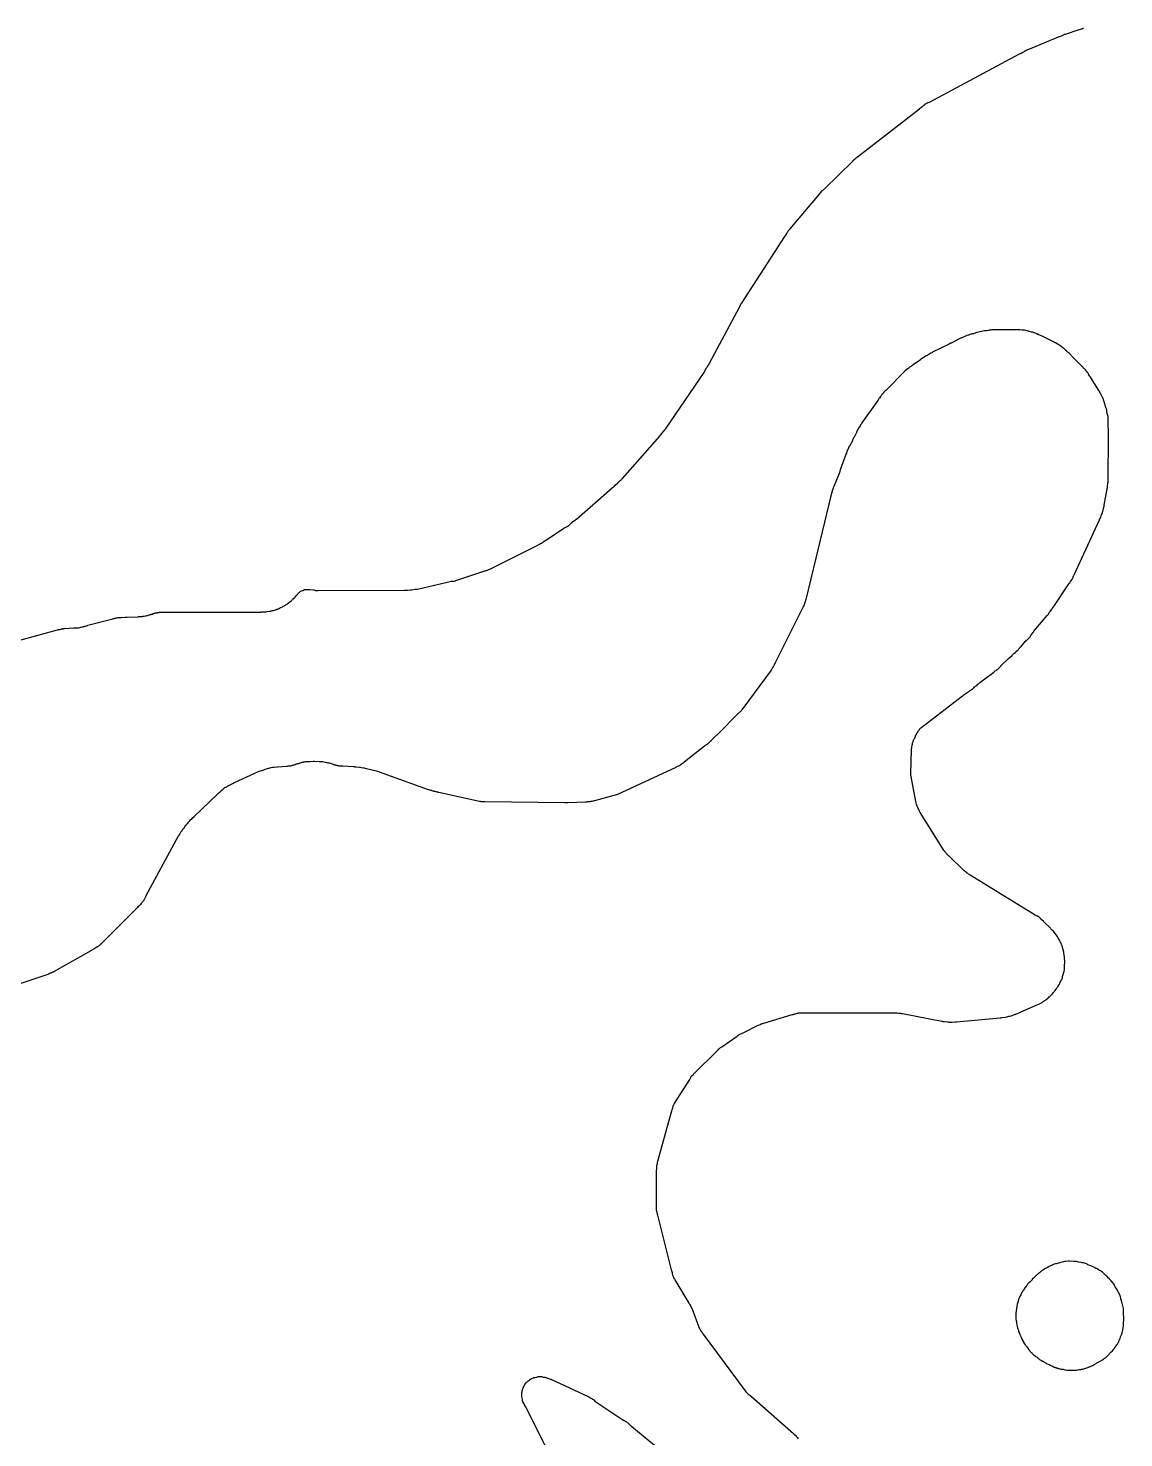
# Model space of a CAD drawing. Header units: millimetres. Extents: x 0 to 300, y 0 to 300.
# Drawn here: x 201.9 to 260.2, y 75 to 150 of the extents above; entities that cross this region are included whole.
import ezdxf

# ---------------------------------------------------------------- set-up
doc = ezdxf.new("R2010")
doc.units = ezdxf.units.MM
doc.layers.add('CUT', color=7, linetype='CONTINUOUS')

msp = doc.modelspace()

# ---------------------------------------------------------------- linework, layer by layer
at = {"layer": 'CUT'}
for points in [[(201.28, 117.37), (203.48, 117.98), (203.51, 117.99), (203.52, 117.99), (203.53, 117.99), (203.55, 117.99), (203.62, 118), (203.67, 118.02), (203.68, 118.02), (203.7, 118.03), (203.73, 118.03), (203.77, 118.04), (203.78, 118.04), (203.8, 118.04), (203.81, 118.05), (203.83, 118.05), (203.85, 118.05), (203.86, 118.05), (204.34, 118.08), (204.48, 118.08), (204.54, 118.08), (204.6, 118.09), (204.79, 118.13), (204.83, 118.14), (204.87, 118.15), (204.88, 118.16), (204.89, 118.16), (204.9, 118.16), (204.91, 118.16), (204.92, 118.17), (204.94, 118.17), (204.95, 118.17), (204.96, 118.17), (204.97, 118.18), (204.98, 118.18), (204.99, 118.18), (205.03, 118.19), (205.04, 118.2), (205.05, 118.2), (205.08, 118.21), (205.1, 118.22), (206.42, 118.57), (206.43, 118.57), (206.45, 118.58), (206.47, 118.58), (206.52, 118.59), (206.54, 118.6), (206.56, 118.6), (206.57, 118.6), (206.58, 118.6), (206.59, 118.61), (206.64, 118.62), (206.66, 118.62), (206.71, 118.63), (206.74, 118.63), (206.79, 118.63), (206.8, 118.64), (206.81, 118.64), (206.82, 118.64), (206.83, 118.64), (206.84, 118.64), (206.87, 118.64), (207.08, 118.65), (207.16, 118.65), (207.18, 118.65), (207.75, 118.67), (207.78, 118.67), (207.8, 118.68), (207.81, 118.68), (207.82, 118.68), (207.83, 118.68), (207.91, 118.69), (207.96, 118.69), (207.99, 118.69), (208, 118.69), (208.01, 118.7), (208.04, 118.7), (208.05, 118.7), (208.06, 118.7), (208.08, 118.71), (208.09, 118.71), (208.18, 118.73), (208.23, 118.74), (208.25, 118.74), (208.26, 118.74), (208.27, 118.75), (208.28, 118.75), (208.31, 118.76), (208.37, 118.78), (208.42, 118.79), (208.43, 118.79), (208.45, 118.8), (208.46, 118.8), (208.47, 118.8), (208.49, 118.81), (208.52, 118.82), (208.53, 118.82), (208.55, 118.83), (208.56, 118.84), (208.57, 118.84), (208.58, 118.84), (208.59, 118.85), (208.6, 118.85), (208.62, 118.86), (208.63, 118.86), (208.65, 118.87), (208.66, 118.87), (208.7, 118.88), (208.72, 118.88), (208.73, 118.88), (208.8, 118.89), (208.81, 118.9), (208.82, 118.9), (208.83, 118.9), (208.84, 118.9), (208.87, 118.9), (208.9, 118.9), (208.91, 118.91), (208.92, 118.91), (208.93, 118.91), (208.95, 118.91), (208.96, 118.91), (208.97, 118.91), (208.98, 118.91), (208.99, 118.91), (209.59, 118.91), (210.6, 118.91), (214.29, 118.92), (214.3, 118.92), (214.31, 118.92), (214.32, 118.93), (214.34, 118.93), (214.36, 118.93), (214.38, 118.93), (214.52, 118.94), (214.53, 118.94), (214.57, 118.94), (214.59, 118.94), (214.64, 118.95), (214.74, 118.97), (214.77, 118.97), (214.78, 118.97), (214.84, 118.98), (214.87, 118.99), (214.9, 119), (214.91, 119), (214.93, 119), (214.98, 119.01), (215.03, 119.02), (215.08, 119.04), (215.13, 119.06), (215.14, 119.07), (215.17, 119.08), (215.18, 119.08), (215.19, 119.08), (215.24, 119.1), (215.25, 119.11), (215.26, 119.12), (215.27, 119.12), (215.28, 119.12), (215.29, 119.13), (215.32, 119.14), (215.34, 119.15), (215.35, 119.16), (215.37, 119.17), (215.45, 119.21), (215.46, 119.21), (215.47, 119.22), (215.49, 119.23), (215.5, 119.24), (215.54, 119.26), (215.62, 119.3), (215.66, 119.32), (215.7, 119.35), (215.75, 119.39), (215.85, 119.46), (215.86, 119.47), (215.9, 119.51), (215.91, 119.51), (215.93, 119.53), (215.95, 119.55), (215.96, 119.55), (215.98, 119.58), (216, 119.6), (216.02, 119.62), (216.03, 119.64), (216.04, 119.64), (216.09, 119.68), (216.1, 119.69), (216.13, 119.72), (216.19, 119.79), (216.2, 119.8), (216.2, 119.81), (216.24, 119.85), (216.26, 119.87), (216.27, 119.88), (216.28, 119.89), (216.28, 119.9), (216.29, 119.92), (216.31, 119.94), (216.37, 119.98), (216.42, 120.03), (216.46, 120.05), (216.54, 120.08), (216.6, 120.11), (216.62, 120.12), (216.69, 120.12), (216.78, 120.13), (216.8, 120.13), (216.92, 120.12), (217.13, 120.1), (217.14, 120.1), (217.15, 120.1), (217.22, 120.08), (217.29, 120.08), (217.36, 120.08), (221.95, 120.09), (222.07, 120.09), (222.11, 120.09), (222.27, 120.1), (222.34, 120.11), (222.5, 120.14), (222.51, 120.14), (222.57, 120.14), (222.64, 120.15), (224.46, 120.56), (224.53, 120.56), (224.6, 120.57), (224.66, 120.59), (224.69, 120.6), (224.84, 120.65), (224.9, 120.67), (226.22, 121.11), (226.25, 121.12), (226.28, 121.13), (226.31, 121.14), (226.56, 121.24), (226.61, 121.26), (226.63, 121.27), (229.08, 122.51), (229.1, 122.52), (229.12, 122.53), (229.13, 122.53), (229.17, 122.56), (229.19, 122.57), (229.21, 122.58), (229.22, 122.59), (229.26, 122.6), (229.31, 122.64), (229.37, 122.68), (229.39, 122.69), (229.44, 122.73), (229.45, 122.73), (230.44, 123.39), (230.49, 123.42), (230.54, 123.45), (230.57, 123.46), (230.61, 123.48), (230.66, 123.51), (230.7, 123.54), (230.74, 123.57), (230.8, 123.63), (230.81, 123.64), (230.82, 123.65), (230.85, 123.68), (230.92, 123.74), (231, 123.79), (231.05, 123.83), (231.09, 123.87), (231.1, 123.87), (233.01, 125.54), (233.02, 125.54), (233.03, 125.55), (233.07, 125.57), (233.1, 125.61), (233.11, 125.61), (233.11, 125.62), (233.13, 125.64), (233.14, 125.65), (233.15, 125.65), (233.19, 125.69), (233.29, 125.79), (233.31, 125.81), (233.43, 125.92), (233.48, 125.96), (233.51, 126), (233.53, 126.02), (233.56, 126.04), (235.55, 128.29), (235.6, 128.36), (235.61, 128.38), (235.65, 128.42), (235.8, 128.62), (235.82, 128.64), (235.86, 128.68), (235.87, 128.7), (235.88, 128.71), (237.9, 131.67), (237.94, 131.74), (237.96, 131.78), (237.98, 131.83), (238.01, 131.88), (238.03, 131.92), (238.05, 131.94), (238.06, 131.96), (238.07, 131.97), (238.09, 132.01), (238.09, 132.02), (238.1, 132.03), (238.12, 132.05), (238.12, 132.06), (238.13, 132.07), (238.14, 132.08), (238.16, 132.12), (238.16, 132.13), (238.17, 132.14), (238.17, 132.15), (238.18, 132.16), (238.18, 132.17), (238.19, 132.18), (239.78, 135.15), (239.79, 135.16), (239.8, 135.18), (239.82, 135.23), (239.84, 135.28), (239.86, 135.32), (239.86, 135.33), (239.87, 135.33), (239.89, 135.36), (239.9, 135.37), (239.94, 135.42), (239.96, 135.45), (242.19, 138.91), (242.21, 138.93), (242.21, 138.94), (242.23, 138.96), (242.24, 138.98), (242.25, 138.99), (242.26, 139), (242.26, 139.01), (242.27, 139.02), (242.3, 139.07), (242.31, 139.09), (242.31, 139.1), (242.32, 139.11), (242.33, 139.14), (242.35, 139.16), (242.36, 139.17), (242.37, 139.19), (242.38, 139.21), (242.39, 139.22), (242.4, 139.24), (242.42, 139.26), (242.44, 139.29), (242.48, 139.32), (244.05, 141.17), (244.09, 141.23), (244.11, 141.26), (244.14, 141.31), (244.17, 141.34), (244.2, 141.37), (244.21, 141.38), (244.25, 141.4), (244.29, 141.44), (245.81, 142.93), (245.81, 142.94), (245.87, 143), (245.89, 143.01), (245.97, 143.08), (245.99, 143.11), (246.01, 143.12), (246.04, 143.14), (246.06, 143.16), (249.36, 145.71), (249.37, 145.72), (249.41, 145.76), (249.47, 145.8), (249.48, 145.81), (249.51, 145.84), (249.52, 145.84), (249.57, 145.88), (249.58, 145.89), (249.59, 145.9), (249.6, 145.9), (249.64, 145.93), (249.65, 145.93), (249.69, 145.97), (249.72, 145.99), (249.73, 146), (249.74, 146.01), (249.78, 146.02), (249.8, 146.03), (249.82, 146.04), (249.83, 146.04), (249.89, 146.07), (254.69, 148.63), (254.74, 148.65), (254.78, 148.67), (254.79, 148.68), (254.81, 148.69), (254.82, 148.69), (254.84, 148.7), (254.86, 148.71), (254.89, 148.73), (254.91, 148.74), (254.92, 148.75), (254.93, 148.76), (254.94, 148.76), (254.95, 148.77), (254.96, 148.78), (254.97, 148.78), (254.98, 148.79), (254.99, 148.79), (255, 148.8), (255.01, 148.81), (255.02, 148.82), (255.06, 148.83), (255.07, 148.84), (255.12, 148.86), (255.14, 148.87), (256.76, 149.54), (256.8, 149.55), (256.8, 149.56), (256.82, 149.56), (256.88, 149.58), (256.92, 149.6), (256.93, 149.6), (256.95, 149.61), (257.03, 149.65), (257.06, 149.67), (257.08, 149.68), (257.11, 149.69), (257.12, 149.69), (257.13, 149.69), (257.87, 149.93), (257.88, 149.93), (257.98, 149.97), (258.04, 149.99), (258.05, 149.99), (258.05, 150), (258.1, 150.01)], [(242.93, 74.92), (242.88, 74.98), (242.85, 75), (242.84, 75.01), (242.82, 75.04), (240.42, 77.16), (240.35, 77.21), (240.34, 77.22), (240.28, 77.26), (240.25, 77.29), (240.21, 77.33), (240.17, 77.37), (240.16, 77.39), (240.15, 77.4), (240.14, 77.42), (240.1, 77.47), (240.1, 77.48), (237.87, 80.49), (237.84, 80.52), (237.83, 80.53), (237.81, 80.55), (237.8, 80.56), (237.79, 80.58), (237.79, 80.59), (237.75, 80.64), (237.72, 80.67), (237.7, 80.71), (237.67, 80.77), (237.65, 80.82), (237.64, 80.83), (237.64, 80.84), (237.62, 80.9), (237.32, 81.71), (237.3, 81.77), (237.22, 81.92), (237.19, 81.99), (237.17, 82.04), (237.14, 82.08), (237.13, 82.1), (237.1, 82.14), (236.35, 83.39), (236.34, 83.41), (236.33, 83.42), (236.32, 83.43), (236.31, 83.45), (236.29, 83.48), (236.28, 83.51), (236.25, 83.58), (236.23, 83.63), (236.22, 83.7), (236.22, 83.71), (236.21, 83.74), (236.21, 83.76), (236.2, 83.81), (236.18, 83.87), (236.17, 83.89), (236.16, 83.92), (235.43, 86.82), (235.42, 86.84), (235.42, 86.85), (235.41, 86.92), (235.39, 86.98), (235.38, 86.99), (235.38, 87.01), (235.38, 87.04), (235.37, 87.09), (235.37, 87.1), (235.36, 87.18), (235.36, 87.21), (235.36, 89.14), (235.37, 89.2), (235.37, 89.21), (235.38, 89.27), (235.38, 89.33), (235.38, 89.38), (235.38, 89.39), (235.38, 89.41), (235.39, 89.44), (235.39, 89.47), (235.39, 89.49), (235.4, 89.51), (235.4, 89.52), (235.41, 89.57), (235.42, 89.61), (235.42, 89.63), (235.44, 89.69), (235.44, 89.7), (236.19, 92.44), (236.19, 92.45), (236.21, 92.48), (236.23, 92.53), (236.23, 92.55), (236.24, 92.58), (236.25, 92.61), (236.26, 92.63), (236.26, 92.64), (236.26, 92.65), (236.27, 92.66), (236.29, 92.71), (236.3, 92.73), (236.3, 92.74), (236.31, 92.74), (236.31, 92.75), (236.34, 92.79), (236.34, 92.8), (237.11, 94), (237.14, 94.05), (237.15, 94.08), (237.19, 94.16), (237.2, 94.18), (237.26, 94.25), (237.31, 94.3), (237.36, 94.36), (237.37, 94.38), (237.38, 94.38), (238.57, 95.55), (238.58, 95.56), (238.64, 95.62), (238.69, 95.67), (238.7, 95.68), (238.74, 95.72), (238.75, 95.73), (238.77, 95.74), (238.78, 95.75), (238.8, 95.76), (238.85, 95.79), (239.65, 96.35), (239.69, 96.38), (239.73, 96.41), (239.74, 96.42), (239.77, 96.44), (239.8, 96.45), (239.85, 96.47), (239.86, 96.47), (239.9, 96.5), (239.91, 96.5), (239.92, 96.51), (239.98, 96.53), (240.02, 96.55), (240.71, 96.91), (240.77, 96.94), (240.78, 96.94), (240.84, 96.96), (240.9, 96.98), (240.92, 96.99), (240.94, 97), (240.96, 97.01), (240.98, 97.02), (241.02, 97.03), (241.04, 97.04), (241.06, 97.05), (241.08, 97.05), (242.59, 97.5), (242.64, 97.51), (242.65, 97.52), (242.66, 97.52), (242.67, 97.52), (242.69, 97.53), (242.71, 97.53), (242.75, 97.54), (242.76, 97.54), (242.86, 97.57), (242.88, 97.58), (242.92, 97.59), (242.97, 97.59), (243.09, 97.6), (248.01, 97.6), (248.08, 97.59), (248.14, 97.59), (248.18, 97.59), (248.19, 97.59), (248.26, 97.58), (248.27, 97.58), (248.3, 97.58), (248.32, 97.57), (248.36, 97.57), (248.38, 97.56), (248.39, 97.56), (248.45, 97.56), (248.46, 97.56), (250.56, 97.15), (250.58, 97.15), (250.61, 97.14), (250.63, 97.14), (250.67, 97.13), (250.86, 97.11), (250.89, 97.11), (250.93, 97.1), (251, 97.1), (251.07, 97.1), (251.1, 97.1), (251.27, 97.11), (251.28, 97.11), (251.34, 97.11), (253.66, 97.33), (253.67, 97.33), (253.7, 97.33), (253.75, 97.34), (253.95, 97.37), (254.02, 97.38), (254.12, 97.41), (254.15, 97.41), (254.18, 97.42), (254.24, 97.43), (254.29, 97.45), (254.37, 97.48), (254.43, 97.5), (254.45, 97.51), (254.46, 97.52), (254.49, 97.53), (255.58, 98.01), (255.75, 98.08), (255.82, 98.11), (255.89, 98.15), (255.92, 98.17), (255.93, 98.18), (255.95, 98.19), (255.96, 98.2), (255.97, 98.21), (255.98, 98.21), (255.99, 98.22), (256, 98.23), (256.01, 98.23), (256.02, 98.24), (256.03, 98.25), (256.07, 98.27), (256.11, 98.3), (256.17, 98.36), (256.2, 98.38), (256.21, 98.39), (256.23, 98.4), (256.27, 98.44), (256.3, 98.46), (256.3, 98.47), (256.32, 98.48), (256.36, 98.52), (256.39, 98.55), (256.44, 98.6), (256.48, 98.65), (256.51, 98.69), (256.52, 98.7), (256.54, 98.73), (256.55, 98.74), (256.58, 98.78), (256.67, 98.91), (256.68, 98.92), (256.69, 98.94), (256.72, 98.97), (256.74, 99), (256.75, 99.02), (256.81, 99.12), (256.84, 99.17), (256.86, 99.22), (256.91, 99.31), (256.93, 99.36), (256.95, 99.41), (256.97, 99.46), (256.98, 99.51), (256.98, 99.52), (257, 99.58), (257.06, 99.82), (257.08, 99.9), (257.08, 99.97), (257.08, 99.98), (257.09, 100.05), (257.09, 100.09), (257.1, 100.29), (257.1, 100.36), (257.09, 100.48), (257.09, 100.49), (257.09, 100.52), (257.09, 100.54), (257.08, 100.58), (257.05, 100.77), (257.04, 100.83), (256.99, 101.02), (256.99, 101.03), (256.99, 101.04), (256.98, 101.07), (256.98, 101.09), (256.96, 101.15), (256.95, 101.18), (256.94, 101.19), (256.93, 101.23), (256.92, 101.25), (256.91, 101.28), (256.91, 101.29), (256.9, 101.3), (256.86, 101.38), (256.84, 101.4), (256.84, 101.41), (256.83, 101.42), (256.83, 101.43), (256.82, 101.45), (256.82, 101.46), (256.78, 101.52), (256.69, 101.67), (256.66, 101.72), (256.54, 101.88), (256.53, 101.89), (256.49, 101.94), (256.45, 101.98), (256.41, 102.02), (256.38, 102.05), (256.36, 102.07), (256.34, 102.1), (256.02, 102.41), (256, 102.42), (255.98, 102.44), (255.96, 102.47), (255.84, 102.57), (255.84, 102.58), (255.8, 102.62), (255.78, 102.63), (255.75, 102.66), (255.7, 102.7), (255.65, 102.73), (255.61, 102.75), (255.58, 102.76), (255.55, 102.78), (255.53, 102.79), (255.52, 102.8), (252.07, 104.92), (252.03, 104.95), (252.02, 104.95), (251.98, 104.97), (251.97, 104.98), (251.93, 105.01), (251.92, 105.02), (251.9, 105.03), (251.84, 105.08), (251.83, 105.09), (251.8, 105.12), (251.77, 105.14), (251.77, 105.15), (251.76, 105.16), (251.75, 105.16), (250.91, 105.96), (250.87, 105.99), (250.85, 106), (250.83, 106.02), (250.83, 106.03), (250.8, 106.06), (250.78, 106.09), (250.77, 106.11), (250.74, 106.14), (250.73, 106.15), (250.73, 106.16), (250.69, 106.2), (250.69, 106.21), (250.68, 106.21), (250.66, 106.23), (250.65, 106.24), (250.65, 106.25), (250.64, 106.25), (250.64, 106.26), (250.62, 106.3), (250.62, 106.31), (250.59, 106.36), (249.4, 108.25), (249.36, 108.32), (249.36, 108.33), (249.35, 108.36), (249.34, 108.37), (249.33, 108.41), (249.32, 108.42), (249.32, 108.43), (249.31, 108.45), (249.3, 108.47), (249.3, 108.48), (249.29, 108.5), (249.28, 108.51), (249.27, 108.53), (249.26, 108.55), (249.24, 108.6), (249.24, 108.61), (249.23, 108.63), (249.22, 108.65), (249.22, 108.66), (249.21, 108.68), (249.19, 108.75), (248.93, 110.07), (248.93, 110.08), (248.92, 110.17), (248.91, 110.26), (248.91, 110.34), (248.94, 111.6), (248.94, 111.61), (248.94, 111.63), (248.94, 111.64), (248.94, 111.67), (248.95, 111.67), (248.95, 111.71), (248.96, 111.75), (248.96, 111.76), (248.97, 111.83), (248.97, 111.84), (248.99, 111.89), (249, 111.94), (249, 111.95), (249, 111.96), (249.01, 111.97), (249.01, 111.99), (249.02, 112.01), (249.02, 112.02), (249.02, 112.04), (249.03, 112.05), (249.05, 112.1), (249.06, 112.11), (249.07, 112.14), (249.08, 112.17), (249.11, 112.22), (249.13, 112.27), (249.15, 112.32), (249.17, 112.37), (249.18, 112.38), (249.19, 112.4), (249.2, 112.42), (249.2, 112.43), (249.21, 112.44), (249.21, 112.45), (249.22, 112.46), (249.22, 112.47), (249.23, 112.48), (249.24, 112.49), (249.24, 112.5), (249.25, 112.51), (249.25, 112.52), (249.26, 112.52), (249.26, 112.53), (249.27, 112.55), (249.27, 112.56), (249.28, 112.57), (249.3, 112.58), (249.31, 112.6), (249.31, 112.61), (249.33, 112.62), (249.35, 112.66), (249.36, 112.67), (249.37, 112.68), (249.37, 112.69), (249.38, 112.7), (249.39, 112.71), (249.4, 112.72), (249.42, 112.74), (249.44, 112.76), (249.46, 112.77), (249.47, 112.78), (249.51, 112.82), (249.52, 112.82), (249.53, 112.83), (249.58, 112.87), (251.65, 114.46), (251.68, 114.48), (251.7, 114.5), (251.75, 114.54), (251.95, 114.67), (251.96, 114.67), (251.99, 114.69), (252.01, 114.71), (252.04, 114.73), (252.05, 114.74), (252.07, 114.75), (252.1, 114.76), (252.1, 114.77), (252.11, 114.78), (252.12, 114.79), (252.13, 114.79), (252.14, 114.8), (252.18, 114.82), (252.19, 114.84), (252.22, 114.85), (252.26, 114.9), (252.3, 114.94), (252.31, 114.95), (252.32, 114.96), (252.33, 114.96), (252.35, 114.98), (252.37, 115), (252.38, 115), (252.41, 115.02), (252.42, 115.03), (252.43, 115.04), (252.47, 115.08), (252.5, 115.11), (252.55, 115.15), (252.56, 115.16), (252.58, 115.17), (253.25, 115.68), (253.32, 115.73), (253.36, 115.76), (253.37, 115.78), (253.38, 115.79), (253.39, 115.79), (253.44, 115.82), (253.49, 115.86), (253.55, 115.9), (253.6, 115.95), (253.63, 115.98), (253.67, 116.02), (253.7, 116.05), (253.7, 116.06), (253.72, 116.08), (254.1, 116.46), (254.29, 116.62), (254.32, 116.66), (254.34, 116.67), (254.39, 116.71), (254.47, 116.78), (254.49, 116.81), (254.53, 116.85), (254.53, 116.84), (254.6, 116.9), (254.63, 116.94), (254.65, 116.96), (254.69, 117), (254.72, 117.04), (254.73, 117.05), (254.73, 117.06), (254.74, 117.06), (254.74, 117.07), (254.75, 117.08), (254.77, 117.1), (254.78, 117.1), (254.99, 117.35), (255.02, 117.38), (255.06, 117.42), (255.07, 117.42), (255.12, 117.47), (255.16, 117.51), (255.22, 117.57), (255.25, 117.61), (255.28, 117.66), (255.31, 117.7), (255.31, 117.71), (255.33, 117.73), (255.41, 117.84), (255.42, 117.86), (255.43, 117.88), (255.45, 117.9), (256.16, 118.74), (256.18, 118.76), (256.21, 118.8), (256.29, 118.91), (256.29, 118.92), (256.3, 118.93), (256.32, 118.96), (256.4, 119.07), (256.43, 119.11), (256.45, 119.13), (256.47, 119.15), (256.47, 119.16), (256.49, 119.19), (256.5, 119.21), (256.5, 119.22), (256.51, 119.22), (256.52, 119.24), (256.54, 119.26), (256.55, 119.28), (257.21, 120.27), (257.28, 120.37), (257.29, 120.38), (257.29, 120.39), (257.3, 120.4), (257.3, 120.41), (257.31, 120.42), (257.34, 120.45), (257.34, 120.46), (257.38, 120.5), (257.38, 120.51), (257.41, 120.55), (257.42, 120.57), (257.45, 120.62), (257.46, 120.64), (257.48, 120.66), (257.49, 120.68), (257.5, 120.7), (257.53, 120.75), (257.54, 120.77), (257.55, 120.79), (257.55, 120.8), (257.57, 120.86), (257.58, 120.87), (257.59, 120.9), (257.59, 120.91), (258.94, 123.84), (258.95, 123.86), (258.96, 123.87), (258.97, 123.89), (258.98, 123.9), (258.99, 123.92), (259, 123.95), (259, 123.96), (259.01, 123.96), (259.03, 124.02), (259.06, 124.11), (259.07, 124.13), (259.08, 124.15), (259.09, 124.18), (259.1, 124.21), (259.18, 124.5), (259.19, 124.55), (259.19, 124.56), (259.2, 124.61), (259.36, 125.48), (259.37, 125.54), (259.37, 125.59), (259.37, 125.61), (259.39, 125.78), (259.39, 125.79), (259.4, 125.83), (259.41, 125.89), (259.41, 125.95), (259.41, 126.03), (259.41, 126.08), (259.41, 126.13), (259.43, 128.15), (259.43, 128.16), (259.43, 128.3), (259.43, 128.32), (259.41, 129.08), (259.41, 129.16), (259.41, 129.21), (259.4, 129.34), (259.39, 129.38), (259.38, 129.43), (259.34, 129.6), (259.34, 129.61), (259.33, 129.65), (259.33, 129.68), (259.32, 129.7), (259.32, 129.71), (259.32, 129.72), (259.31, 129.74), (259.3, 129.78), (259.29, 129.79), (259.29, 129.81), (259.27, 129.86), (259.27, 129.87), (259.24, 129.94), (259.24, 129.96), (259.23, 130.01), (259.22, 130.04), (259.22, 130.06), (259.2, 130.12), (259.19, 130.13), (259.18, 130.16), (259.18, 130.17), (259.18, 130.18), (259.16, 130.21), (259.15, 130.24), (259.1, 130.36), (259.09, 130.39), (259.07, 130.42), (259.06, 130.44), (259.05, 130.46), (259.03, 130.5), (259.01, 130.54), (258.99, 130.57), (258.99, 130.58), (258.98, 130.59), (258.97, 130.61), (258.97, 130.62), (258.96, 130.63), (258.96, 130.64), (258.96, 130.65), (258.94, 130.66), (258.94, 130.67), (258.93, 130.68), (258.92, 130.7), (258.91, 130.72), (258.51, 131.37), (258.47, 131.43), (258.46, 131.44), (258.44, 131.47), (258.42, 131.49), (258.41, 131.5), (258.36, 131.59), (258.36, 131.6), (258.34, 131.63), (258.33, 131.65), (258.29, 131.7), (258.25, 131.74), (258.23, 131.77), (258.22, 131.78), (258.22, 131.79), (258.18, 131.83), (258.14, 131.87), (258.12, 131.89), (258.11, 131.9), (258.1, 131.91), (258.08, 131.94), (257.46, 132.57), (257.44, 132.6), (257.4, 132.64), (257.35, 132.69), (257.3, 132.73), (257.26, 132.76), (257.23, 132.78), (257.21, 132.8), (257.21, 132.81), (257.17, 132.84), (257.16, 132.85), (257.14, 132.87), (257.12, 132.88), (257.12, 132.89), (257.11, 132.89), (257.08, 132.93), (257.05, 132.95), (257.03, 132.97), (257.01, 132.98), (257, 132.99), (256.98, 133), (256.78, 133.15), (256.7, 133.2), (256.6, 133.26), (256.59, 133.26), (256.55, 133.28), (256.54, 133.29), (256.51, 133.3), (256.49, 133.31), (255.82, 133.64), (255.8, 133.65), (255.76, 133.66), (255.75, 133.67), (255.74, 133.67), (255.71, 133.69), (255.7, 133.69), (255.69, 133.69), (255.68, 133.7), (255.66, 133.7), (255.65, 133.71), (255.64, 133.72), (255.63, 133.73), (255.62, 133.73), (255.59, 133.74), (255.57, 133.75), (255.53, 133.76), (255.52, 133.77), (255.49, 133.78), (255.46, 133.79), (255.44, 133.8), (255.43, 133.8), (255.39, 133.82), (255.33, 133.83), (255.2, 133.86), (255.19, 133.86), (255.19, 133.87), (255.14, 133.88), (254.96, 133.92), (254.89, 133.93), (254.86, 133.93), (254.83, 133.93), (254.82, 133.93), (254.71, 133.94), (254.67, 133.94), (254.58, 133.94), (253.47, 133.95), (253.46, 133.95), (253.44, 133.95), (253.42, 133.95), (253.39, 133.95), (253.37, 133.95), (253.19, 133.94), (253.16, 133.93), (253.14, 133.93), (253.08, 133.92), (253.04, 133.91), (252.95, 133.9), (252.94, 133.9), (252.93, 133.9), (252.88, 133.9), (252.82, 133.89), (252.42, 133.8), (252.36, 133.78), (252.34, 133.77), (252.32, 133.76), (252.26, 133.75), (252.23, 133.74), (252.21, 133.74), (252.2, 133.74), (252.19, 133.74), (252.17, 133.73), (252.14, 133.72), (252.13, 133.72), (252.11, 133.71), (252.1, 133.71), (252.09, 133.71), (252.04, 133.69), (252.01, 133.68), (251.99, 133.67), (251.98, 133.67), (251.97, 133.67), (251.95, 133.66), (251.89, 133.64), (251.84, 133.62), (251.82, 133.61), (251.74, 133.58), (251.68, 133.56), (251.65, 133.54), (251.58, 133.51), (251.55, 133.5), (251.09, 133.26), (251.05, 133.24), (251.02, 133.23), (250.94, 133.19), (250.05, 132.75), (250.04, 132.74), (250.04, 132.73), (250.03, 132.73), (250.02, 132.73), (249.97, 132.71), (249.95, 132.7), (249.94, 132.69), (249.92, 132.68), (249.9, 132.66), (249.89, 132.65), (249.88, 132.65), (249.87, 132.64), (249.85, 132.63), (249.84, 132.63), (249.84, 132.62), (249.83, 132.62), (249.79, 132.59), (249.77, 132.58), (249.76, 132.58), (249.73, 132.56), (249.72, 132.56), (249.71, 132.56), (249.7, 132.55), (249.68, 132.54), (249.66, 132.53), (249.65, 132.52), (249.64, 132.52), (249.63, 132.51), (249.62, 132.5), (249.61, 132.5), (249.6, 132.49), (249.59, 132.48), (249.58, 132.48), (249.57, 132.47), (249.55, 132.46), (249.53, 132.44), (249.5, 132.42), (249.46, 132.39), (249.43, 132.37), (249.42, 132.36), (249.41, 132.35), (249.02, 132.08), (249.01, 132.08), (248.99, 132.06), (248.97, 132.05), (248.95, 132.03), (248.92, 132.01), (248.88, 131.98), (248.84, 131.95), (248.82, 131.93), (248.79, 131.91), (248.77, 131.9), (248.76, 131.89), (248.72, 131.87), (248.58, 131.75), (248.54, 131.71), (247.61, 130.75), (247.59, 130.73), (247.58, 130.72), (247.56, 130.71), (247.51, 130.67), (247.47, 130.63), (247.43, 130.58), (247.35, 130.48), (247.34, 130.46), (247.32, 130.44), (247.3, 130.41), (247.29, 130.39), (247.23, 130.31), (247.22, 130.3), (247.2, 130.27), (247.19, 130.26), (247.19, 130.25), (247.16, 130.21), (247.15, 130.19), (246.3, 128.99), (246.3, 128.98), (246.29, 128.97), (246.28, 128.97), (246.27, 128.94), (246.26, 128.92), (246.25, 128.91), (246.23, 128.89), (246.23, 128.88), (246.22, 128.87), (246.21, 128.86), (246.21, 128.85), (246.2, 128.84), (246.2, 128.83), (246.15, 128.76), (246.12, 128.72), (246.1, 128.67), (246.1, 128.66), (246.09, 128.65), (246.08, 128.63), (246.08, 128.62), (246.05, 128.59), (246.03, 128.54), (246.01, 128.48), (245.99, 128.43), (245.97, 128.39), (245.96, 128.37), (245.89, 128.24), (245.86, 128.19), (245.82, 128.11), (245.8, 128.06), (245.74, 127.94), (245.71, 127.89), (245.7, 127.86), (245.69, 127.84), (245.66, 127.79), (245.65, 127.78), (245.61, 127.72), (245.6, 127.7), (245.59, 127.68), (245.59, 127.67), (245.58, 127.65), (245.57, 127.63), (245.57, 127.62), (245.56, 127.59), (245.55, 127.57), (245.54, 127.56), (245.54, 127.55), (245.52, 127.51), (245.52, 127.5), (245.51, 127.48), (245.5, 127.45), (245.49, 127.44), (245.48, 127.4), (245.47, 127.38), (245.45, 127.33), (245.45, 127.32), (245.44, 127.31), (245.43, 127.27), (245.42, 127.26), (245.42, 127.25), (245.41, 127.22), (245.15, 126.49), (245.13, 126.43), (245.12, 126.41), (245.08, 126.3), (244.8, 125.61), (244.79, 125.6), (244.79, 125.59), (244.78, 125.57), (244.77, 125.54), (244.76, 125.5), (244.75, 125.48), (244.75, 125.46), (244.74, 125.44), (244.74, 125.43), (244.72, 125.38), (244.72, 125.37), (244.72, 125.36), (244.68, 125.24), (244.68, 125.23), (244.67, 125.19), (244.66, 125.17), (244.66, 125.16), (244.65, 125.11), (243.85, 121.79), (243.31, 119.59), (243.3, 119.57), (243.3, 119.55), (243.29, 119.53), (243.28, 119.5), (243.28, 119.48), (243.27, 119.47), (243.27, 119.45), (243.26, 119.43), (243.25, 119.42), (243.25, 119.4), (243.24, 119.38), (243.24, 119.37), (243.23, 119.36), (243.23, 119.35), (243.23, 119.34), (243.23, 119.33), (243.22, 119.32), (243.22, 119.31), (243.22, 119.3), (243.21, 119.29), (243.21, 119.28), (243.21, 119.27), (243.21, 119.26), (243.2, 119.25), (243.2, 119.24), (243.18, 119.22), (243.17, 119.2), (243.16, 119.18), (243.16, 119.17), (243.14, 119.13), (241.68, 116.23), (241.65, 116.17), (241.63, 116.11), (241.62, 116.1), (241.62, 116.09), (241.61, 116.07), (241.58, 116.02), (241.58, 116.01), (241.57, 116), (241.57, 115.99), (241.56, 115.98), (241.54, 115.96), (241.54, 115.95), (241.53, 115.93), (241.51, 115.9), (241.5, 115.88), (241.48, 115.87), (241.48, 115.86), (241.46, 115.84), (239.96, 113.79), (239.93, 113.76), (239.9, 113.71), (239.9, 113.7), (239.87, 113.67), (239.84, 113.64), (239.84, 113.63), (239.82, 113.62), (239.81, 113.61), (239.8, 113.6), (239.77, 113.57), (238.58, 112.38), (238.54, 112.35), (238.43, 112.24), (238.25, 112.07), (238.25, 112.06), (238.23, 112.04), (238.17, 111.98), (238.13, 111.94), (238.12, 111.92), (238.09, 111.9), (238.07, 111.89), (238.05, 111.88), (238.01, 111.85), (237.99, 111.84), (237.96, 111.82), (237.92, 111.79), (236.84, 110.93), (236.82, 110.92), (236.79, 110.89), (236.78, 110.88), (236.75, 110.86), (236.74, 110.86), (236.69, 110.82), (236.68, 110.81), (236.62, 110.77), (236.59, 110.74), (236.58, 110.74), (236.53, 110.72), (236.47, 110.7), (236.4, 110.67), (236.39, 110.66), (233.28, 109.22), (232.07, 108.88), (232.04, 108.87), (231.97, 108.86), (231.93, 108.85), (231.9, 108.85), (231.89, 108.84), (231.88, 108.84), (231.86, 108.84), (231.85, 108.84), (231.82, 108.83), (231.81, 108.83), (231.79, 108.83), (231.73, 108.82), (231.69, 108.82), (231.68, 108.82), (231.63, 108.81), (231.61, 108.81), (231.58, 108.81), (231.13, 108.79), (230.65, 108.77), (230.61, 108.77), (230.6, 108.77), (230.47, 108.77), (226.23, 108.82), (226.19, 108.82), (226.14, 108.83), (226.07, 108.83), (226.06, 108.83), (226.04, 108.83), (226, 108.84), (225.99, 108.84), (225.94, 108.85), (223.77, 109.32), (223.74, 109.32), (223.72, 109.33), (223.69, 109.34), (223.63, 109.36), (223.58, 109.37), (223.57, 109.37), (223.54, 109.38), (223.53, 109.38), (223.52, 109.38), (223.49, 109.39), (223.47, 109.4), (223.43, 109.41), (223.42, 109.41), (223.4, 109.42), (223.38, 109.43), (223.36, 109.43), (223.32, 109.44), (223.24, 109.46), (223.23, 109.46), (220.82, 110.33), (220.77, 110.35), (220.74, 110.37), (220.68, 110.39), (220.62, 110.41), (220.54, 110.43), (219.86, 110.6), (219.82, 110.61), (219.78, 110.62), (219.77, 110.62), (219.67, 110.64), (219.61, 110.65), (219.55, 110.65), (219.36, 110.67), (219.35, 110.67), (219.32, 110.68), (219.29, 110.68), (219.28, 110.68), (219.23, 110.69), (218.67, 110.72), (218.64, 110.72), (218.61, 110.72), (218.56, 110.73), (218.53, 110.73), (218.49, 110.73), (218.44, 110.74), (218.41, 110.74), (218.39, 110.74), (218.37, 110.75), (218.36, 110.75), (218.35, 110.75), (218.3, 110.76), (218.29, 110.76), (218.29, 110.77), (218.28, 110.77), (218.27, 110.77), (218.25, 110.78), (218.24, 110.78), (218.22, 110.79), (218.21, 110.79), (218.21, 110.8), (218.2, 110.8), (218.19, 110.8), (218.18, 110.81), (218.17, 110.81), (218.12, 110.83), (217.95, 110.88), (217.89, 110.89), (217.88, 110.89), (217.84, 110.9), (217.83, 110.9), (217.75, 110.91), (217.72, 110.92), (217.66, 110.94), (217.59, 110.95), (217.49, 110.96), (217.43, 110.96), (217.4, 110.96), (217.14, 110.97), (217.09, 110.97), (216.91, 110.96), (216.9, 110.96), (216.86, 110.96), (216.74, 110.95), (216.73, 110.95), (216.67, 110.95), (216.61, 110.94), (216.6, 110.94), (216.59, 110.94), (216.55, 110.93), (216.54, 110.92), (216.51, 110.91), (216.5, 110.91), (216.4, 110.88), (216.38, 110.88), (216.3, 110.85), (216.28, 110.85), (216.23, 110.84), (216.21, 110.83), (216.18, 110.82), (216.15, 110.81), (216.13, 110.8), (216.12, 110.8), (216.06, 110.78), (216.05, 110.77), (216.02, 110.77), (216.01, 110.76), (215.99, 110.76), (215.97, 110.75), (215.94, 110.74), (215.88, 110.73), (215.87, 110.73), (215.81, 110.73), (215.74, 110.72), (215.71, 110.71), (215.69, 110.71), (215.19, 110.67), (215.02, 110.66), (214.93, 110.65), (214.83, 110.63), (214.78, 110.62), (214.77, 110.62), (214.71, 110.6), (214.52, 110.54), (214.48, 110.53), (214.33, 110.47), (214.29, 110.46), (214.2, 110.43), (212.89, 109.84), (212.87, 109.83), (212.85, 109.82), (212.83, 109.8), (212.8, 109.79), (212.79, 109.79), (212.78, 109.78), (212.74, 109.77), (212.72, 109.75), (212.68, 109.73), (212.61, 109.69), (212.59, 109.68), (212.57, 109.67), (212.55, 109.66), (212.54, 109.65), (212.53, 109.65), (212.49, 109.62), (212.47, 109.61), (212.44, 109.59), (212.41, 109.58), (212.36, 109.55), (212.32, 109.51), (212.29, 109.48), (212.25, 109.45), (212.2, 109.41), (212.18, 109.4), (212.14, 109.36), (212.11, 109.33), (212.1, 109.32), (212.08, 109.31), (212.08, 109.3), (212.07, 109.3), (212.03, 109.26), (212.01, 109.25), (210.73, 108.02), (210.73, 108.01), (210.66, 107.95), (210.63, 107.93), (210.59, 107.89), (210.55, 107.86), (210.51, 107.82), (210.48, 107.77), (210.46, 107.74), (210.44, 107.72), (210.42, 107.7), (210.38, 107.66), (210.34, 107.61), (210.33, 107.6), (210.32, 107.58), (210.28, 107.55), (210.26, 107.51), (210.18, 107.39), (210.16, 107.37), (210.15, 107.36), (210.13, 107.35), (210.11, 107.31), (210.1, 107.29), (210.09, 107.28), (210.09, 107.27), (210.08, 107.26), (210.06, 107.24), (210.05, 107.22), (210.01, 107.15), (210, 107.14), (210, 107.13), (209.99, 107.11), (209.96, 107.08), (209.96, 107.07), (209.95, 107.06), (209.94, 107.05), (209.94, 107.04), (209.93, 107.03), (209.93, 107.02), (209.92, 107.01), (209.91, 107), (208.18, 103.82), (208.16, 103.77), (208.14, 103.72), (208.14, 103.71), (208.12, 103.69), (208.09, 103.63), (208.08, 103.61), (208.07, 103.59), (208.07, 103.58), (208.07, 103.57), (208.06, 103.56), (208.04, 103.54), (208.04, 103.53), (208.03, 103.52), (208.01, 103.5), (207.99, 103.48), (207.97, 103.44), (207.95, 103.43), (207.94, 103.41), (207.93, 103.41), (207.89, 103.36), (207.87, 103.33), (207.86, 103.33), (207.83, 103.29), (207.81, 103.27), (207.76, 103.23), (207.72, 103.18), (205.86, 101.32), (205.84, 101.3), (205.79, 101.25), (205.78, 101.24), (205.75, 101.23), (205.75, 101.22), (205.73, 101.2), (205.71, 101.18), (205.7, 101.18), (205.66, 101.14), (205.65, 101.13), (205.61, 101.1), (205.59, 101.09), (205.57, 101.08), (205.56, 101.08), (205.54, 101.06), (205.53, 101.05), (205.52, 101.05), (205.47, 101.02), (205.46, 101.02), (205.45, 101.01), (205.41, 100.99), (205.39, 100.98), (205.38, 100.97), (203.3, 99.79), (203.29, 99.78), (203.28, 99.77), (203.27, 99.77), (203.25, 99.76), (203.22, 99.75), (203.21, 99.75), (203.17, 99.73), (203.16, 99.73), (203.14, 99.72), (203.12, 99.71), (203.11, 99.71), (203.1, 99.71), (203.09, 99.7), (203.06, 99.69), (203.01, 99.66), (202.98, 99.65), (202.96, 99.64), (200.79, 98.91)], [(229.56, 74.32), (228.39, 76.65), (228.36, 76.69), (228.35, 76.71), (228.34, 76.73), (228.33, 76.74), (228.28, 76.83), (228.25, 76.89), (228.24, 76.95), (228.23, 76.98), (228.23, 77.01), (228.21, 77.09), (228.2, 77.15), (228.19, 77.22), (228.19, 77.23), (228.2, 77.31), (228.2, 77.36), (228.2, 77.37), (228.21, 77.42), (228.21, 77.47), (228.21, 77.48), (228.23, 77.52), (228.23, 77.53), (228.23, 77.54), (228.25, 77.58), (228.26, 77.61), (228.27, 77.63), (228.27, 77.64), (228.28, 77.66), (228.28, 77.67), (228.29, 77.68), (228.3, 77.7), (228.31, 77.72), (228.31, 77.73), (228.32, 77.75), (228.33, 77.76), (228.33, 77.77), (228.34, 77.79), (228.35, 77.81), (228.36, 77.82), (228.37, 77.83), (228.38, 77.85), (228.39, 77.86), (228.39, 77.87), (228.4, 77.88), (228.42, 77.9), (228.43, 77.91), (228.44, 77.92), (228.45, 77.93), (228.48, 77.95), (228.51, 77.98), (228.52, 77.98), (228.53, 78), (228.58, 78.03), (228.6, 78.05), (228.62, 78.06), (228.63, 78.08), (228.65, 78.09), (228.66, 78.1), (228.71, 78.13), (228.72, 78.13), (228.81, 78.17), (228.82, 78.17), (228.84, 78.18), (228.87, 78.18), (228.89, 78.19), (228.91, 78.19), (228.97, 78.21), (228.99, 78.21), (229.03, 78.22), (229.05, 78.22), (229.07, 78.23), (229.1, 78.23), (229.14, 78.24), (229.17, 78.24), (229.18, 78.24), (229.21, 78.24), (229.23, 78.24), (229.24, 78.23), (229.29, 78.22), (229.34, 78.21), (229.41, 78.2), (229.42, 78.2), (229.46, 78.19), (229.48, 78.19), (229.49, 78.18), (229.51, 78.18), (229.52, 78.17), (229.53, 78.17), (229.56, 78.15), (229.62, 78.13), (229.68, 78.11), (229.7, 78.1), (229.74, 78.09), (231.73, 77.17), (231.74, 77.16), (231.76, 77.15), (231.79, 77.14), (231.8, 77.13), (231.81, 77.12), (231.82, 77.12), (231.84, 77.11), (231.86, 77.09), (231.87, 77.09), (231.89, 77.08), (231.91, 77.06), (231.92, 77.06), (231.94, 77.05), (231.95, 77.04), (231.96, 77.03), (231.99, 77.02), (232, 77.01), (232.01, 77.01), (232.05, 76.97), (232.09, 76.93), (233.52, 75.96), (233.56, 75.94), (233.58, 75.93), (233.59, 75.92), (233.61, 75.91), (233.62, 75.91), (233.63, 75.9), (233.64, 75.9), (233.66, 75.89), (233.68, 75.88), (233.69, 75.87), (233.72, 75.85), (233.74, 75.84), (233.75, 75.84), (233.8, 75.79), (233.83, 75.77), (233.86, 75.75), (233.87, 75.73), (233.92, 75.69), (233.95, 75.67), (233.96, 75.65), (233.97, 75.65), (234.01, 75.61), (234.04, 75.59), (234.06, 75.58), (237.06, 73.1)]]:
    msp.add_lwpolyline(points, dxfattribs=at)
msp.add_lwpolyline([(254.5, 81.29), (254.51, 81.22), (254.51, 81.19), (254.52, 81.16), (254.52, 81.13), (254.52, 81.12), (254.52, 81.11), (254.53, 81.06), (254.56, 80.92), (254.57, 80.91), (254.57, 80.9), (254.57, 80.89), (254.58, 80.87), (254.58, 80.86), (254.58, 80.83), (254.6, 80.77), (254.63, 80.7), (254.63, 80.68), (254.64, 80.67), (254.64, 80.65), (254.64, 80.64), (254.66, 80.6), (254.66, 80.59), (254.68, 80.54), (254.68, 80.53), (254.7, 80.49), (254.7, 80.48), (254.73, 80.43), (254.74, 80.41), (254.76, 80.36), (254.77, 80.34), (254.81, 80.25), (254.82, 80.22), (254.86, 80.14), (254.87, 80.12), (254.9, 80.07), (254.96, 79.98), (254.96, 79.97), (254.99, 79.92), (255, 79.91), (255.03, 79.87), (255.07, 79.82), (255.14, 79.72), (255.16, 79.68), (255.18, 79.67), (255.19, 79.66), (255.2, 79.65), (255.2, 79.64), (255.22, 79.62), (255.23, 79.61), (255.23, 79.6), (255.24, 79.59), (255.25, 79.57), (255.28, 79.55), (255.29, 79.53), (255.32, 79.51), (255.34, 79.49), (255.35, 79.49), (255.35, 79.48), (255.37, 79.46), (255.39, 79.43), (255.41, 79.42), (255.43, 79.39), (255.45, 79.38), (255.46, 79.37), (255.47, 79.37), (255.48, 79.36), (255.5, 79.35), (255.5, 79.34), (255.51, 79.34), (255.52, 79.33), (255.53, 79.32), (255.54, 79.31), (255.54, 79.3), (255.58, 79.28), (255.59, 79.28), (255.62, 79.26), (255.64, 79.24), (255.66, 79.23), (255.72, 79.18), (255.73, 79.17), (255.76, 79.15), (255.78, 79.13), (255.82, 79.11), (255.83, 79.1), (255.84, 79.1), (255.86, 79.08), (255.9, 79.07), (255.91, 79.06), (255.92, 79.06), (255.93, 79.05), (255.96, 79.04), (255.98, 79.02), (255.99, 79.02), (255.99, 79.01), (256.01, 79), (256.02, 79), (256.03, 78.99), (256.06, 78.98), (256.07, 78.97), (256.08, 78.97), (256.11, 78.95), (256.15, 78.92), (256.21, 78.89), (256.22, 78.89), (256.26, 78.87), (256.28, 78.86), (256.31, 78.85), (256.32, 78.85), (256.34, 78.84), (256.35, 78.83), (256.36, 78.82), (256.41, 78.8), (256.42, 78.79), (256.43, 78.79), (256.44, 78.79), (256.45, 78.78), (256.46, 78.77), (256.47, 78.77), (256.48, 78.76), (256.5, 78.76), (256.51, 78.75), (256.53, 78.74), (256.54, 78.74), (256.57, 78.73), (256.59, 78.72), (256.62, 78.71), (256.64, 78.7), (256.65, 78.7), (256.67, 78.7), (256.69, 78.69), (256.7, 78.69), (256.72, 78.68), (256.74, 78.67), (256.78, 78.66), (256.83, 78.64), (256.86, 78.64), (256.89, 78.63), (256.92, 78.63), (256.94, 78.63), (256.97, 78.62), (256.99, 78.62), (257.01, 78.62), (257.1, 78.6), (257.14, 78.59), (257.2, 78.58), (257.23, 78.58), (257.24, 78.58), (257.25, 78.58), (257.26, 78.58), (257.28, 78.58), (257.29, 78.57), (257.35, 78.57), (257.39, 78.57), (257.4, 78.57), (257.43, 78.57), (257.47, 78.57), (257.48, 78.57), (257.5, 78.57), (257.54, 78.58), (257.58, 78.58), (257.59, 78.58), (257.62, 78.58), (257.66, 78.58), (257.72, 78.58), (257.78, 78.59), (257.86, 78.61), (257.87, 78.61), (257.89, 78.61), (257.95, 78.61), (257.98, 78.62), (258, 78.62), (258.04, 78.63), (258.05, 78.63), (258.11, 78.65), (258.15, 78.67), (258.16, 78.67), (258.17, 78.67), (258.32, 78.72), (258.35, 78.73), (258.36, 78.74), (258.39, 78.75), (258.4, 78.75), (258.41, 78.76), (258.42, 78.76), (258.45, 78.77), (258.48, 78.78), (258.53, 78.8), (258.55, 78.81), (258.57, 78.82), (258.62, 78.84), (258.66, 78.87), (258.76, 78.93), (258.81, 78.96), (259.02, 79.08), (259.06, 79.1), (259.11, 79.13), (259.15, 79.16), (259.17, 79.18), (259.2, 79.2), (259.22, 79.21), (259.23, 79.22), (259.27, 79.24), (259.34, 79.3), (259.37, 79.34), (259.4, 79.37), (259.44, 79.41), (259.47, 79.44), (259.5, 79.48), (259.55, 79.53), (259.63, 79.61), (259.67, 79.65), (259.7, 79.69), (259.71, 79.7), (259.72, 79.72), (259.74, 79.75), (259.83, 79.87), (259.87, 79.92), (259.89, 79.95), (259.93, 80.01), (259.95, 80.05), (259.97, 80.1), (259.99, 80.16), (259.99, 80.17), (260.01, 80.21), (260.01, 80.22), (260.02, 80.22), (260.04, 80.26), (260.04, 80.27), (260.05, 80.3), (260.07, 80.34), (260.07, 80.35), (260.12, 80.46), (260.14, 80.51), (260.15, 80.54), (260.16, 80.59), (260.17, 80.64), (260.2, 80.83), (260.22, 80.93), (260.23, 80.99), (260.23, 81.04), (260.23, 81.08), (260.24, 81.29), (260.24, 81.34), (260.23, 81.6), (260.23, 81.66), (260.23, 81.71), (260.22, 81.77), (260.22, 81.79), (260.22, 81.82), (260.22, 81.86), (260.2, 81.93), (260.15, 82.14), (260.14, 82.19), (260.13, 82.22), (260.12, 82.25), (260.12, 82.26), (260.11, 82.3), (260.09, 82.35), (260.09, 82.37), (260.08, 82.41), (260.06, 82.47), (260.04, 82.53), (259.97, 82.69), (259.96, 82.7), (259.95, 82.72), (259.94, 82.74), (259.93, 82.77), (259.92, 82.79), (259.9, 82.83), (259.86, 82.89), (259.85, 82.91), (259.76, 83.05), (259.75, 83.08), (259.73, 83.13), (259.69, 83.18), (259.66, 83.23), (259.62, 83.27), (259.61, 83.28), (259.57, 83.33), (259.52, 83.38), (259.51, 83.39), (259.48, 83.42), (259.48, 83.43), (259.43, 83.48), (259.35, 83.56), (259.3, 83.61), (259.29, 83.61), (259.26, 83.64), (259.25, 83.65), (259.2, 83.7), (259.15, 83.74), (259.14, 83.75), (259.1, 83.79), (259.05, 83.82), (259, 83.86), (258.95, 83.88), (258.92, 83.89), (258.78, 83.98), (258.76, 83.99), (258.7, 84.03), (258.64, 84.06), (258.55, 84.1), (258.53, 84.11), (258.32, 84.19), (258.29, 84.21), (258.25, 84.23), (258.2, 84.25), (258.15, 84.27), (258.1, 84.28), (258.05, 84.29), (258.03, 84.29), (257.99, 84.3), (257.98, 84.3), (257.82, 84.33), (257.73, 84.35), (257.67, 84.36), (257.61, 84.36), (257.57, 84.36), (257.37, 84.37), (257.3, 84.37), (257.16, 84.36), (257.08, 84.35), (257.03, 84.34), (256.88, 84.31), (256.83, 84.29), (256.64, 84.24), (256.61, 84.23), (256.54, 84.21), (256.39, 84.15), (256.37, 84.14), (256.3, 84.11), (256.25, 84.09), (256.24, 84.08), (256.23, 84.08), (256.21, 84.06), (256.2, 84.06), (256.18, 84.04), (256.14, 84.02), (256.13, 84.01), (256.12, 84.01), (256.08, 83.99), (255.99, 83.93), (255.97, 83.92), (255.96, 83.91), (255.95, 83.91), (255.93, 83.89), (255.92, 83.89), (255.87, 83.86), (255.85, 83.84), (255.84, 83.84), (255.77, 83.78), (255.74, 83.76), (255.73, 83.74), (255.72, 83.73), (255.71, 83.73), (255.7, 83.72), (255.68, 83.7), (255.67, 83.69), (255.65, 83.68), (255.62, 83.66), (255.58, 83.62), (255.43, 83.48), (255.38, 83.43), (255.37, 83.41), (255.36, 83.39), (255.34, 83.37), (255.3, 83.33), (255.29, 83.31), (255.26, 83.28), (255.25, 83.27), (255.24, 83.26), (255.23, 83.26), (255.19, 83.22), (255.16, 83.19), (255.11, 83.15), (255.09, 83.11), (255.08, 83.1), (255.08, 83.09), (255.04, 83.05), (255.04, 83.04), (255, 82.99), (254.99, 82.97), (254.98, 82.96), (254.97, 82.95), (254.94, 82.91), (254.92, 82.86), (254.91, 82.84), (254.9, 82.83), (254.89, 82.82), (254.88, 82.81), (254.87, 82.79), (254.85, 82.76), (254.85, 82.75), (254.84, 82.74), (254.82, 82.72), (254.82, 82.71), (254.8, 82.68), (254.79, 82.67), (254.79, 82.66), (254.78, 82.65), (254.77, 82.64), (254.75, 82.59), (254.73, 82.54), (254.72, 82.52), (254.72, 82.51), (254.71, 82.49), (254.69, 82.45), (254.68, 82.44), (254.67, 82.4), (254.66, 82.39), (254.64, 82.33), (254.63, 82.29), (254.62, 82.28), (254.61, 82.23), (254.61, 82.22), (254.61, 82.21), (254.6, 82.2), (254.6, 82.19), (254.59, 82.16), (254.58, 82.14), (254.58, 82.12), (254.57, 82.1), (254.56, 82.05), (254.56, 82.03), (254.55, 82), (254.55, 81.98), (254.54, 81.95), (254.54, 81.93), (254.53, 81.9), (254.53, 81.88), (254.53, 81.85), (254.52, 81.81), (254.51, 81.76), (254.51, 81.75), (254.51, 81.72), (254.51, 81.69), (254.51, 81.68), (254.51, 81.67), (254.5, 81.66), (254.5, 81.6), (254.5, 81.57), (254.5, 81.55), (254.5, 81.54), (254.5, 81.52), (254.5, 81.35)], close=True, dxfattribs=at)

doc.saveas('drawing.dxf')
